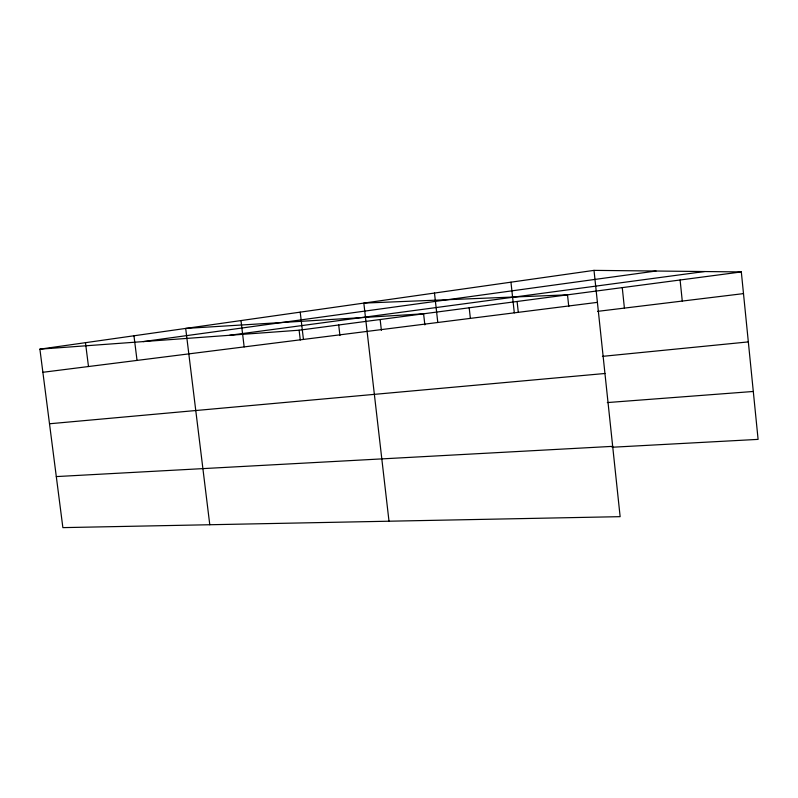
<?xml version="1.0" encoding="UTF-8"?>
<svg xmlns="http://www.w3.org/2000/svg" width="798" height="798" viewBox="0 0 798 798"><rect width="100%" height="100%" fill="white"/><g stroke="black" fill="none" stroke-linecap="round" stroke-linejoin="round"><path stroke-width="1.2" d="M594.011 270.372L620.136 516.665L62.872 527.628L39.9 349.155L594.011 270.372L741.322 271.928L758.1 439.379L612.056 447.249M143.181 341.604L656.006 271.021M229.625 335.28L704.454 271.539M39.9 349.155L299.12 330.202L741.322 271.928M42.873 372.287L597.403 302.362M597.632 311.36L743.497 293.614M602.41 356.367L748.334 341.903M49.506 423.768L604.954 373.494M607.308 402.571L753.302 391.469M56.299 476.586L612.674 446.351M85.466 342.681L88.488 366.531M133.964 335.778L137.037 360.417M209.784 524.745L185.695 328.427L423.598 313.794L424.855 324.886M240.986 320.567L244.158 346.901M300.218 312.148L303.44 339.429M299.12 330.202L300.277 340.038M338.701 324.986L339.938 335.559M380.147 319.519L381.394 330.342M389.005 521.214L363.828 303.1L567.508 294.831L568.765 306.552M434.481 293.056L437.793 322.492M469.194 307.789L470.381 318.442M517.104 301.474L518.301 312.397M510.959 282.183L514.311 312.836M622.26 287.619L624.405 308.098M680.105 279.998L682.27 301.065"/></g></svg>
